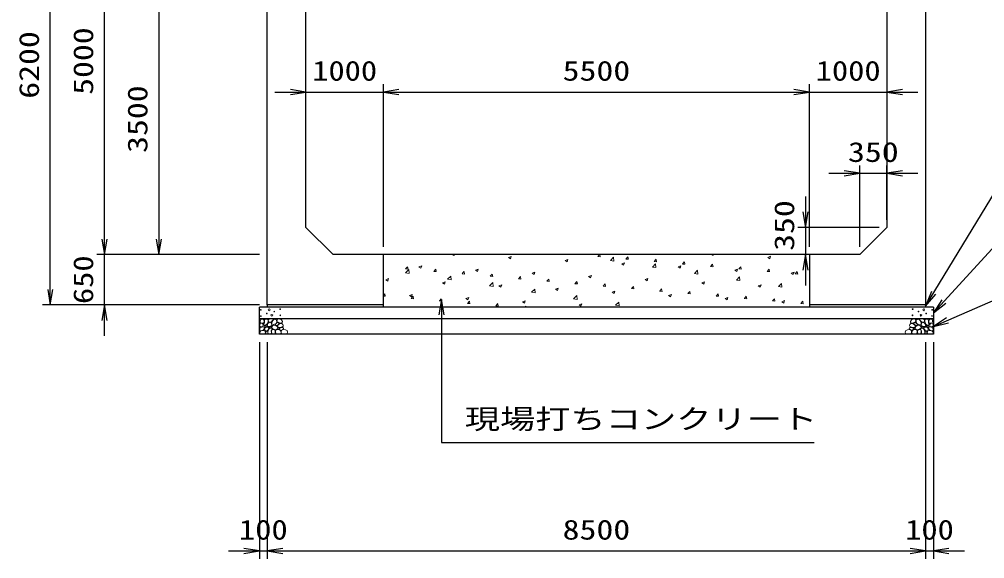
# Model space of a CAD drawing. Units: millimetres at full size. Extents: x 0 to 84100, y 0 to 59400.
# Drawn here: x 60599 to 73062, y 29920 to 36890 of the extents above; entities that cross this region are included whole.
import ezdxf
from ezdxf.enums import TextEntityAlignment as Align

# ---------------------------------------------------------------- set-up
doc = ezdxf.new("R2010")
doc.units = ezdxf.units.MM
for name, color, linetype, lineweight in [('D-DCR-HCHn', 4, 'Continuous', 9), ('D-STR-DIM', 7, 'Continuous', 25), ('D-STR-STRn', 1, 'Continuous', 25), ('D-STR-TXT', 7, 'Continuous', 25)]:
    doc.layers.add(name, color=color, linetype=linetype, lineweight=lineweight)
doc.styles.add('ＭＳ ゴシック', font='')
doc.styles.get('ＭＳ ゴシック').set_extended_font_data('MS Gothic')

# ---------------------------------------------------------------- blocks, each defined once
blk = doc.blocks.new('open_arrow')
at = {"color": 0, "linetype": 'Continuous', "lineweight": -2}
blk.add_lwpolyline([(7.5, 1.25), (0, 0), (7.5, -1.25)], dxfattribs=at)

msp = doc.modelspace()

# ---------------------------------------------------------------- linework, layer by layer
at = {"layer": 'D-DCR-HCHn'}
for p, q in [((66190.382, 33850), (66211.035, 33836.069)), ((66211.065, 33836.096), (66215.73, 33850)), ((66915.826, 33812.496), (66951.395, 33826.149)), ((66915.827, 33812.429), (66941.096, 33795.384)), ((66941.126, 33795.411), (66951.427, 33826.109)), ((67645.889, 33771.81), (67681.458, 33785.464)), ((67671.188, 33754.727), (67681.488, 33785.425)), ((68067.101, 33823.367), (68097.465, 33820.71)), ((68067.217, 33823.392), (68089.544, 33850)), ((68097.677, 33820.263), (68092.192, 33850)), ((68230.214, 33773.165), (68269.781, 33814.403)), ((68275.414, 33766.077), (68269.801, 33814.321)), ((68431.469, 33791.489), (68461.833, 33788.832)), ((68431.586, 33791.513), (68456.077, 33820.7)), ((68462.045, 33788.383), (68456.172, 33820.226)), ((68795.956, 33759.635), (68820.446, 33788.822)), ((68826.413, 33756.502), (68820.539, 33788.345)), ((69539.101, 33850), (69558.114, 33837.175)), ((69558.144, 33837.204), (69562.438, 33850)), ((70262.907, 33813.535), (70288.176, 33796.491)), ((70262.91, 33813.601), (70298.479, 33827.254)), ((70288.206, 33796.519), (70298.506, 33827.217)), ((65586.773, 33614.652), (65626.34, 33655.889)), ((65587.009, 33664.4), (65617.373, 33661.744)), ((65587.118, 33664.425), (65611.609, 33693.611)), ((65617.586, 33661.313), (65611.713, 33693.156)), ((65631.973, 33607.564), (65626.36, 33655.808)), ((65758.93, 33689.335), (65794.5, 33702.989)), ((65758.933, 33689.268), (65784.202, 33672.224)), ((65784.232, 33672.25), (65794.532, 33702.948)), ((65951.488, 33632.547), (65975.978, 33661.733)), ((65981.954, 33629.433), (65976.08, 33661.276)), ((66488.993, 33648.65), (66524.562, 33662.304)), ((66514.293, 33631.566), (66524.594, 33662.264)), ((67645.889, 33771.744), (67671.158, 33754.7)), ((68230.292, 33772.956), (68275.472, 33765.949)), ((68375.951, 33731.125), (68411.521, 33744.779)), ((68375.951, 33731.059), (68401.22, 33714.015)), ((68401.25, 33714.042), (68411.55, 33744.74)), ((68772.372, 33689.081), (68811.939, 33730.318)), ((68772.45, 33688.871), (68817.63, 33681.864)), ((68795.837, 33759.611), (68826.201, 33756.954)), ((68817.572, 33681.992), (68811.96, 33730.237)), ((69106.012, 33690.374), (69131.281, 33673.33)), ((69106.014, 33690.44), (69141.584, 33704.094)), ((69131.311, 33673.358), (69141.611, 33704.056)), ((69160.205, 33727.732), (69190.569, 33725.076)), ((69160.325, 33727.757), (69184.815, 33756.943)), ((69190.78, 33724.622), (69184.907, 33756.464)), ((69524.574, 33695.854), (69554.938, 33693.198)), ((69524.694, 33695.879), (69549.185, 33725.065)), ((69555.148, 33692.741), (69549.275, 33724.584)), ((69836.077, 33649.755), (69871.646, 33663.409)), ((69861.373, 33632.673), (69871.673, 33663.371)), ((69888.942, 33663.976), (69919.306, 33661.32)), ((69889.064, 33664.001), (69913.554, 33693.187)), ((69919.516, 33660.86), (69913.642, 33692.703)), ((70253.433, 33632.123), (70277.923, 33661.309)), ((70283.883, 33628.98), (70278.01, 33660.823)), ((65332.097, 33525.489), (65367.667, 33539.143)), ((65332.1, 33525.422), (65357.369, 33508.378)), ((65357.399, 33508.404), (65367.699, 33539.102)), ((65586.85, 33614.448), (65632.03, 33607.441)), ((65951.377, 33632.522), (65981.741, 33629.865)), ((66128.931, 33530.567), (66168.499, 33571.805)), ((66129.008, 33530.363), (66174.188, 33523.356)), ((66174.131, 33523.479), (66168.519, 33571.724)), ((66315.746, 33600.644), (66346.11, 33597.987)), ((66315.857, 33600.669), (66340.347, 33629.855)), ((66346.322, 33597.552), (66340.448, 33629.395)), ((66488.994, 33648.583), (66514.264, 33631.539)), ((66680.114, 33568.766), (66710.478, 33566.109)), ((66680.226, 33568.791), (66704.717, 33597.977)), ((66710.689, 33565.672), (66704.816, 33597.514)), ((67044.482, 33536.888), (67074.846, 33534.231)), ((67044.596, 33536.912), (67069.086, 33566.099)), ((67075.057, 33533.791), (67069.183, 33565.634)), ((67219.056, 33607.965), (67254.625, 33621.618)), ((67219.056, 33607.898), (67244.325, 33590.854)), ((67244.355, 33590.881), (67254.655, 33621.579)), ((67408.965, 33505.034), (67433.455, 33534.221)), ((67439.425, 33501.911), (67433.551, 33533.753)), ((67949.118, 33567.279), (67984.688, 33580.933)), ((67949.118, 33567.213), (67974.387, 33550.169)), ((67974.417, 33550.197), (67984.717, 33580.895)), ((68679.179, 33526.529), (68704.448, 33509.484)), ((68679.181, 33526.594), (68714.751, 33540.248)), ((68704.478, 33509.512), (68714.779, 33540.21)), ((69314.53, 33604.996), (69354.097, 33646.234)), ((69314.608, 33604.785), (69359.788, 33597.778)), ((69359.73, 33597.908), (69354.118, 33646.152)), ((69836.074, 33649.689), (69861.343, 33632.645)), ((69856.688, 33520.911), (69896.255, 33562.149)), ((69901.888, 33513.823), (69896.276, 33562.068)), ((70253.31, 33632.098), (70283.674, 33629.442)), ((70566.135, 33609.004), (70591.404, 33591.96)), ((70566.14, 33609.07), (70601.709, 33622.723)), ((70591.434, 33591.989), (70601.735, 33622.687)), ((70617.678, 33600.22), (70648.042, 33597.564)), ((70617.802, 33600.244), (70642.293, 33629.431)), ((70648.251, 33597.099), (70642.378, 33628.942)), ((66062.16, 33484.804), (66097.729, 33498.458)), ((66062.162, 33484.738), (66087.431, 33467.693)), ((66087.46, 33467.72), (66097.761, 33498.418)), ((66671.089, 33446.482), (66710.657, 33487.72)), ((66671.166, 33446.277), (66716.346, 33439.27)), ((66716.289, 33439.395), (66710.677, 33487.639)), ((66792.223, 33444.119), (66827.792, 33457.773)), ((66792.223, 33444.053), (66817.492, 33427.009)), ((66817.522, 33427.035), (66827.822, 33457.733)), ((67213.247, 33362.398), (67252.815, 33403.635)), ((67258.447, 33355.31), (67252.835, 33403.555)), ((67408.85, 33505.01), (67439.214, 33502.353)), ((67522.285, 33403.433), (67557.855, 33417.087)), ((67522.285, 33403.368), (67547.554, 33386.324)), ((67547.584, 33386.351), (67557.884, 33417.049)), ((67773.218, 33473.132), (67803.582, 33470.475)), ((67773.334, 33473.156), (67797.825, 33502.342)), ((67803.792, 33470.03), (67797.919, 33501.873)), ((68137.586, 33441.253), (68167.95, 33438.597)), ((68137.704, 33441.278), (68162.194, 33470.464)), ((68168.16, 33438.149), (68162.287, 33469.992)), ((68501.955, 33409.375), (68532.319, 33406.719)), ((68502.073, 33409.4), (68526.563, 33438.586)), ((68532.528, 33406.269), (68526.654, 33438.112)), ((68866.442, 33377.522), (68890.933, 33406.708)), ((68896.895, 33374.388), (68891.022, 33406.231)), ((69409.241, 33485.844), (69434.51, 33468.8)), ((69409.244, 33485.909), (69444.813, 33499.563)), ((69434.54, 33468.828), (69444.84, 33499.526)), ((69856.766, 33520.7), (69901.946, 33513.693)), ((70139.303, 33445.159), (70164.572, 33428.115)), ((70139.307, 33445.224), (70174.876, 33458.878)), ((70164.601, 33428.143), (70174.902, 33458.841)), ((70398.846, 33436.827), (70438.413, 33478.064)), ((70398.924, 33436.614), (70444.104, 33429.607)), ((70444.047, 33429.738), (70438.434, 33477.983)), ((65300, 33322.251), (65317.726, 33343.376)), ((65300, 33313.563), (65323.491, 33311.508)), ((65323.701, 33311.08), (65317.828, 33342.923)), ((65635.327, 33320.958), (65670.896, 33334.612)), ((65635.329, 33320.892), (65660.598, 33303.848)), ((65657.495, 33282.287), (65687.859, 33279.63)), ((65657.605, 33282.311), (65682.095, 33311.498)), ((65660.628, 33303.874), (65670.928, 33334.572)), ((65688.069, 33279.199), (65682.195, 33311.042)), ((66021.975, 33250.433), (66046.465, 33279.62)), ((66052.437, 33247.319), (66046.563, 33279.162)), ((66365.39, 33280.273), (66400.959, 33293.927)), ((66365.39, 33280.207), (66390.659, 33263.163)), ((66390.689, 33263.19), (66400.989, 33293.888)), ((67213.324, 33362.192), (67258.504, 33355.185)), ((67755.405, 33278.313), (67794.973, 33319.551)), ((67755.483, 33278.106), (67800.662, 33271.099)), ((67800.605, 33271.226), (67794.993, 33319.47)), ((68252.346, 33362.683), (68277.616, 33345.639)), ((68252.348, 33362.748), (68287.918, 33376.402)), ((68277.645, 33345.666), (68287.946, 33376.364)), ((68866.323, 33377.497), (68896.687, 33374.841)), ((68982.408, 33321.998), (69007.677, 33304.954)), ((68982.411, 33322.063), (69017.98, 33335.717)), ((69007.707, 33304.982), (69018.007, 33335.68)), ((69230.691, 33345.619), (69261.055, 33342.963)), ((69230.812, 33345.643), (69255.302, 33374.83)), ((69261.263, 33342.508), (69255.39, 33374.351)), ((69595.059, 33313.741), (69625.423, 33311.085)), ((69595.181, 33313.765), (69619.671, 33342.952)), ((69625.631, 33310.627), (69619.757, 33342.47)), ((69712.47, 33281.313), (69737.739, 33264.269)), ((69712.474, 33281.378), (69748.043, 33295.032)), ((69737.768, 33264.297), (69748.069, 33294.995)), ((69959.427, 33281.863), (69989.791, 33279.207)), ((69959.55, 33281.887), (69984.041, 33311.073)), ((69989.998, 33278.747), (69984.125, 33310.589)), ((70323.92, 33250.009), (70348.41, 33279.195)), ((70354.366, 33246.866), (70348.493, 33278.709)), ((66021.863, 33250.409), (66052.227, 33247.752)), ((66386.231, 33218.531), (66416.595, 33215.874)), ((66386.344, 33218.555), (66410.834, 33247.741)), ((66416.804, 33215.438), (66410.931, 33247.281)), ((66750.599, 33186.652), (66780.963, 33183.996)), ((66750.713, 33186.677), (66775.204, 33215.863)), ((66781.172, 33183.558), (66775.298, 33215.401)), ((67095.452, 33239.588), (67131.022, 33253.241)), ((67095.452, 33239.522), (67120.721, 33222.478)), ((67120.751, 33222.505), (67131.051, 33253.203)), ((67127.838, 33170), (67139.573, 33183.985)), ((67142.16, 33170), (67139.666, 33183.52)), ((67825.514, 33198.837), (67850.783, 33181.793)), ((67825.515, 33198.902), (67861.085, 33212.556)), ((67850.812, 33181.821), (67861.113, 33212.519)), ((68297.563, 33194.228), (68337.131, 33235.466)), ((68297.641, 33194.021), (68342.821, 33187.013)), ((68342.764, 33187.141), (68337.151, 33235.386)), ((68586.273, 33170), (68591.147, 33171.871)), ((68590.559, 33170), (68591.174, 33171.834)), ((70323.796, 33249.985), (70354.16, 33247.328)), ((70442.531, 33240.628), (70467.8, 33223.584)), ((70442.536, 33240.693), (70478.106, 33254.346)), ((70467.83, 33223.613), (70478.13, 33254.311)), ((70688.164, 33218.107), (70718.528, 33215.45)), ((70688.289, 33218.131), (70712.779, 33247.317)), ((70718.734, 33214.985), (70712.86, 33246.828))]:
    msp.add_line(p, q, dxfattribs=at)
for points in [[(63707.281, 32953.808), (63700.346, 32933.005), (63709.592, 32919.136), (63732.707, 32916.824), (63748.488, 32923.599), (63741.952, 32939.939), (63746.575, 32949.185), (63737.33, 32958.431), (63723.461, 32963.053)], [(63751.155, 32877.009), (63768.277, 32902.692), (63766.137, 32909.112), (63742.594, 32915.533), (63721.192, 32913.393), (63706.21, 32900.551), (63704.07, 32885.57), (63706.21, 32870.588), (63723.332, 32866.308)], [(63751.198, 33011.594), (63730.395, 33016.217), (63711.904, 33006.971), (63709.592, 32986.168), (63714.215, 32969.988), (63737.33, 32963.053), (63753.51, 32963.053), (63760.444, 32974.611), (63760.444, 33000.037)], [(63769.69, 33013.906), (63762.756, 32993.102), (63765.067, 32969.988), (63748.887, 32944.562), (63769.69, 32933.005), (63792.805, 32944.562), (63806.673, 32963.053), (63811.296, 32993.102), (63806.673, 33009.283), (63792.805, 33016.217)], [(63774.313, 32933.005), (63762.756, 32923.759), (63767.379, 32916.824), (63783.559, 32916.824), (63790.493, 32919.136), (63795.116, 32928.382), (63788.182, 32935.316)], [(63811.082, 32877.009), (63821.783, 32902.692), (63813.222, 32913.393), (63787.539, 32913.393), (63776.838, 32909.112), (63766.137, 32894.131), (63766.137, 32881.289), (63776.838, 32864.167), (63789.679, 32862.027)], [(63808.985, 32958.431), (63797.427, 32930.693), (63806.673, 32919.136), (63834.411, 32919.136), (63845.968, 32923.759), (63857.525, 32939.939), (63857.525, 32953.808), (63845.968, 32972.299), (63832.099, 32974.611)], [(63843.185, 32900.551), (63853.886, 32909.112), (63849.606, 32915.533), (63834.624, 32915.533), (63828.204, 32913.393), (63823.923, 32904.832), (63830.344, 32898.411)], [(63913.203, 32879.532), (63877.829, 32886.129), (63862.782, 32898.266), (63858.03, 32917.263), (63872.713, 32931.629), (63901.323, 32939.69), (63922.97, 32926.761), (63936.961, 32909.347), (63933.002, 32891.67)], [(63873.447, 32936.214), (63860.689, 32940.569), (63859.425, 32968.678), (63872.512, 32997.359), (63889.448, 33013.536), (63921.403, 33007.032), (63924.133, 32971.913), (63913.816, 32959.876), (63885.739, 32944.301)], [(63904.798, 32945.711), (63906.454, 32939.566), (63912.011, 32935.193), (63924.19, 32933.302), (63935.305, 32939.802), (63945.592, 32949.138), (63954.858, 32957.333), (63954.635, 32963.462), (63948.736, 32968.875), (63934.203, 32970.356), (63921.47, 32964.383), (63912.011, 32955.165), (63907.281, 32950.556)], [(63932.012, 32979.601), (63925.964, 32985.086), (63924.897, 32990.792), (63928.414, 33003.305), (63938.71, 33017.61), (63961.004, 33016.105), (63982.571, 33005.811), (63997.195, 32985.597), (63995.021, 32972.456), (63988.02, 32965.716), (63976.769, 32963.215), (63960.511, 32967.483), (63939.289, 32974.481)], [(63993.372, 32911.832), (63998.688, 32916.874), (64005.476, 32925.68), (64007.145, 32933.275), (64003.144, 32947.685), (63989.088, 32958.67), (63968.907, 32957.89), (63941.698, 32943.001), (63932.086, 32930.757), (63935.152, 32916.784), (63944.778, 32910.04), (63953.599, 32909.145), (63967.363, 32909.524), (63980.808, 32911.002)], [(63949.971, 32885.265), (63954.183, 32888.446), (63957.686, 32893.505), (63957.81, 32900.431), (63953.414, 32906.067), (63945.769, 32907.977), (63939.356, 32906.179), (63937.704, 32900.442), (63936.896, 32894.835), (63937.881, 32887.456), (63943.975, 32884.127)], [(63977.597, 32870.331), (63967.895, 32875.079), (63960.89, 32883.822), (63960.719, 32895.084), (63964.942, 32905.627), (63980.189, 32907.625), (63995.054, 32908.018), (64009.481, 32902.512), (64011.849, 32893.273), (63999.54, 32882.195), (63984.555, 32873.15)], [(72122.403, 32870.331), (72132.105, 32875.079), (72139.11, 32883.822), (72139.281, 32895.084), (72135.058, 32905.627), (72119.811, 32907.625), (72104.946, 32908.018), (72090.519, 32902.512), (72088.151, 32893.273), (72100.46, 32882.195), (72115.445, 32873.15)], [(72106.628, 32911.832), (72101.312, 32916.874), (72094.524, 32925.68), (72092.855, 32933.275), (72096.856, 32947.685), (72110.912, 32958.67), (72131.093, 32957.89), (72158.302, 32943.001), (72167.914, 32930.757), (72164.848, 32916.784), (72155.222, 32910.04), (72146.401, 32909.145), (72132.637, 32909.524), (72119.192, 32911.002)], [(72167.988, 32979.601), (72174.036, 32985.086), (72175.103, 32990.792), (72171.586, 33003.305), (72161.29, 33017.61), (72138.996, 33016.105), (72117.429, 33005.811), (72102.805, 32985.597), (72104.979, 32972.456), (72111.98, 32965.716), (72123.231, 32963.215), (72139.489, 32967.483), (72160.711, 32974.481)], [(72150.029, 32885.265), (72145.817, 32888.446), (72142.314, 32893.505), (72142.19, 32900.431), (72146.586, 32906.067), (72154.231, 32907.977), (72160.644, 32906.179), (72162.296, 32900.442), (72163.104, 32894.835), (72162.119, 32887.456), (72156.025, 32884.127)], [(72195.202, 32945.711), (72193.546, 32939.566), (72187.989, 32935.193), (72175.81, 32933.302), (72164.695, 32939.802), (72154.408, 32949.138), (72145.142, 32957.333), (72145.365, 32963.462), (72151.264, 32968.875), (72165.797, 32970.356), (72178.53, 32964.383), (72187.989, 32955.165), (72192.719, 32950.556)], [(72186.797, 32879.532), (72222.171, 32886.129), (72237.218, 32898.266), (72241.97, 32917.263), (72227.287, 32931.629), (72198.677, 32939.69), (72177.03, 32926.761), (72163.039, 32909.347), (72166.998, 32891.67)], [(72226.553, 32936.214), (72239.311, 32940.569), (72240.575, 32968.678), (72227.488, 32997.359), (72210.552, 33013.536), (72178.597, 33007.032), (72175.867, 32971.913), (72186.184, 32959.876), (72214.261, 32944.301)], [(72291.015, 32958.431), (72302.573, 32930.693), (72293.327, 32919.136), (72265.589, 32919.136), (72254.032, 32923.759), (72242.475, 32939.939), (72242.475, 32953.808), (72254.032, 32972.299), (72267.901, 32974.611)], [(72256.815, 32900.551), (72246.114, 32909.112), (72250.394, 32915.533), (72265.376, 32915.533), (72271.796, 32913.393), (72276.077, 32904.832), (72269.656, 32898.411)], [(72288.918, 32877.009), (72278.217, 32902.692), (72286.778, 32913.393), (72312.461, 32913.393), (72323.162, 32909.112), (72333.863, 32894.131), (72333.863, 32881.289), (72323.162, 32864.167), (72310.321, 32862.027)], [(72330.31, 33013.906), (72337.244, 32993.102), (72334.933, 32969.988), (72351.113, 32944.562), (72330.31, 32933.005), (72307.195, 32944.562), (72293.327, 32963.053), (72288.704, 32993.102), (72293.327, 33009.283), (72307.195, 33016.217)], [(72325.687, 32933.005), (72337.244, 32923.759), (72332.621, 32916.824), (72316.441, 32916.824), (72309.507, 32919.136), (72304.884, 32928.382), (72311.818, 32935.316)], [(72348.845, 32877.009), (72331.723, 32902.692), (72333.863, 32909.112), (72357.406, 32915.533), (72378.808, 32913.393), (72393.79, 32900.551), (72395.93, 32885.57), (72393.79, 32870.588), (72376.668, 32866.308)], [(72348.802, 33011.594), (72369.605, 33016.217), (72388.096, 33006.971), (72390.408, 32986.168), (72385.785, 32969.988), (72362.67, 32963.053), (72346.49, 32963.053), (72339.556, 32974.611), (72339.556, 33000.037)], [(72392.719, 32953.808), (72399.654, 32933.005), (72390.408, 32919.136), (72367.293, 32916.824), (72351.512, 32923.599), (72358.048, 32939.939), (72353.425, 32949.185), (72362.67, 32958.431), (72376.539, 32963.053)], [(63759.716, 32823.503), (63774.698, 32829.924), (63778.978, 32851.326), (63770.417, 32866.308), (63755.435, 32870.588), (63736.173, 32868.448), (63714.771, 32859.887), (63704.07, 32847.045), (63704.07, 32832.064), (63710.49, 32823.503), (63736.173, 32825.643)], [(63806.801, 32829.924), (63806.801, 32855.606), (63796.1, 32862.027), (63785.399, 32855.606), (63783.259, 32840.625), (63785.399, 32827.783), (63800.381, 32823.503)], [(63847.466, 32825.643), (63853.886, 32844.905), (63851.746, 32866.308), (63866.728, 32889.85), (63847.466, 32900.551), (63826.063, 32889.85), (63813.222, 32872.728), (63808.941, 32844.905), (63813.222, 32829.924), (63826.063, 32823.503)], [(63864.588, 32827.783), (63883.85, 32823.503), (63900.972, 32832.064), (63903.112, 32851.326), (63900.968, 32874.878), (63877.429, 32882.327), (63862.447, 32878.603), (63856.027, 32862.027), (63856.027, 32838.484)], [(63912.352, 32873.637), (63927.306, 32882.556), (63953.44, 32882.292), (63974.93, 32863.525), (63978.643, 32834.899), (63964.853, 32824.245), (63928.098, 32821.871), (63911.731, 32831.633), (63907.172, 32854.06)], [(64009.972, 32822.493), (63994.837, 32824.274), (63984.866, 32829.787), (63980.835, 32842.722), (63980.945, 32854.963), (63990.172, 32871.678), (64008.242, 32882.822), (64035.731, 32878.403), (64057.453, 32870.334), (64062.643, 32846.125), (64058.03, 32828.257), (64036.884, 32822.877)], [(72090.028, 32822.493), (72105.163, 32824.274), (72115.134, 32829.787), (72119.165, 32842.722), (72119.055, 32854.963), (72109.828, 32871.678), (72091.758, 32882.822), (72064.269, 32878.403), (72042.547, 32870.334), (72037.357, 32846.125), (72041.97, 32828.257), (72063.116, 32822.877)], [(72187.648, 32873.637), (72172.694, 32882.556), (72146.56, 32882.292), (72125.07, 32863.525), (72121.357, 32834.899), (72135.147, 32824.245), (72171.902, 32821.871), (72188.269, 32831.633), (72192.828, 32854.06)], [(72235.412, 32827.783), (72216.15, 32823.503), (72199.028, 32832.064), (72196.888, 32851.326), (72199.032, 32874.878), (72222.571, 32882.327), (72237.553, 32878.603), (72243.973, 32862.027), (72243.973, 32838.484)], [(72252.534, 32825.643), (72246.114, 32844.905), (72248.254, 32866.308), (72233.272, 32889.85), (72252.534, 32900.551), (72273.937, 32889.85), (72286.778, 32872.728), (72291.059, 32844.905), (72286.778, 32829.924), (72273.937, 32823.503)], [(72293.199, 32829.924), (72293.199, 32855.606), (72303.9, 32862.027), (72314.601, 32855.606), (72316.741, 32840.625), (72314.601, 32827.783), (72299.619, 32823.503)], [(72340.284, 32823.503), (72325.302, 32829.924), (72321.022, 32851.326), (72329.583, 32866.308), (72344.565, 32870.588), (72363.827, 32868.448), (72385.229, 32859.887), (72395.93, 32847.045), (72395.93, 32832.064), (72389.51, 32823.503), (72363.827, 32825.643)]]:
    msp.add_lwpolyline(points, close=True, dxfattribs=at)
for points in [[(63843.432, 33018.547), (63826.093, 33016.446), (63814.258, 33008.701), (63814.626, 32989.819), (63820.514, 32976.087), (63835.025, 32976.185), (63855.107, 32979.153), (63864.799, 32993.689), (63874.082, 33003.492), (63876.884, 33014.345), (63864.099, 33018.547), (63843.082, 33018.547)], [(72256.568, 33018.547), (72273.907, 33016.446), (72285.742, 33008.701), (72285.374, 32989.819), (72279.486, 32976.087), (72264.975, 32976.185), (72244.893, 32979.153), (72235.201, 32993.689), (72225.918, 33003.492), (72223.116, 33014.345), (72235.901, 33018.547), (72256.918, 33018.547)]]:
    msp.add_lwpolyline(points, dxfattribs=at)
for centre, radius in [((63716.091, 33136.145), 4.5), ((63717.803, 33055.879), 4.5), ((63793.437, 33088.641), 4.5), ((63825.004, 33136.145), 11.25), ((63859.996, 33064.955), 11.25), ((63891.563, 33112.459), 4.5), ((63967.197, 33145.221), 4.5), ((63968.909, 33064.955), 4.5), ((72131.091, 33064.955), 4.5), ((72132.803, 33145.221), 4.5), ((72208.437, 33112.459), 4.5), ((72240.004, 33064.955), 11.25), ((72274.996, 33136.145), 11.25), ((72306.563, 33088.641), 4.5), ((72382.197, 33055.879), 4.5), ((72383.909, 33136.145), 4.5)]:
    msp.add_circle(centre, radius, dxfattribs=at)
at = {"layer": 'D-STR-DIM'}
for p, q in [((61000, 33200), (61000, 39400)), ((61700, 33850), (61700, 38850)), ((62400, 37350), (62400, 33850)), ((65300, 33950), (65300, 36050)), ((65300, 33950), (65300, 36050)), ((70800, 33950), (70800, 36050)), ((70800, 33950), (70800, 36050)), ((63900, 35950), (65700, 35950)), ((65300, 35950), (70800, 35950)), ((70400, 35950), (72200, 35950)), ((71050, 34900), (72200, 34900)), ((71450, 33950), (71450, 35000)), ((71800, 34300), (71800, 35000)), ((70750, 34600), (70750, 33450)), ((61700, 32800), (61700, 34250)), ((71700, 34200), (70650, 34200)), ((63700, 33850), (61600, 33850)), ((63700, 33850), (61600, 33850)), ((63700, 33850), (62300, 33850)), ((71350, 33850), (70650, 33850)), ((63700, 33200), (60900, 33200)), ((63700, 33200), (61600, 33200)), ((63700, 32720), (63700, 29920)), ((63800, 32720), (63800, 29920)), ((63800, 32720), (63800, 29920)), ((72300, 32720), (72300, 29920)), ((72300, 32720), (72300, 29920)), ((72400, 32720), (72400, 29920)), ((63300, 30020), (64200, 30020)), ((63800, 30020), (72300, 30020)), ((71900, 30020), (72800, 30020))]:
    msp.add_line(p, q, dxfattribs=at)
at = {"layer": 'D-STR-STRn'}
for p, q in [((63800, 33200), (63800, 39400)), ((72300, 39400), (72300, 33200)), ((64300, 34200), (64300, 38500)), ((71800, 38500), (71800, 34200)), ((64650, 33850), (64300, 34200)), ((71800, 34200), (71450, 33850)), ((71450, 33850), (64650, 33850)), ((65300, 33170), (65300, 33850)), ((70800, 33850), (70800, 33170)), ((72400, 33170), (63700, 33170)), ((63700, 32820), (63700, 33170)), ((65300, 33200), (63800, 33200)), ((63800, 33200), (63800, 33170)), ((72300, 33200), (70800, 33200)), ((72300, 33200), (72300, 33170)), ((72400, 33170), (72400, 32820)), ((72400, 33020), (63700, 33020)), ((72400, 32820), (63700, 32820))]:
    msp.add_line(p, q, dxfattribs=at)
at = {"layer": 'D-STR-TXT'}
for points in [[(72300, 33185), (73200, 34670), (73400, 34670), (78467.513, 34670)], [(72400, 33095), (73200, 33970), (73400, 33970), (77103.046, 33970)], [(66050, 33270), (66050, 31420), (66250, 31420), (70862.69, 31420)], [(72400, 32920), (73200, 33270), (73400, 33270), (74729.442, 33270)]]:
    msp.add_lwpolyline(points, dxfattribs=at)

# ---------------------------------------------------------------- block references
at = {"layer": 'D-STR-DIM', "xscale": 26.7, "yscale": 26.7}
for p, rotation in [((64300, 35950), 180), ((70800, 35950), 180), ((70800, 35950), 180), ((71450, 34900), 180), ((70750, 34200), 90), ((61700, 33850), 90), ((61700, 33850), 90), ((62400, 33850), 90), ((70750, 33850), 270), ((61000, 33200), 90), ((61700, 33200), 270), ((63700, 30020), 180), ((72300, 30020), 180), ((72300, 30020), 180)]:
    msp.add_blockref('open_arrow', p, dxfattribs=dict(at, rotation=rotation))
for p in [(65300, 35950), (65300, 35950), (71800, 35950), (71800, 34900), (63800, 30020), (63800, 30020), (72400, 30020)]:
    msp.add_blockref('open_arrow', p, dxfattribs=at)
at = {"layer": 'D-STR-TXT', "xscale": 26.7, "yscale": 26.7}
for p, rotation in [((72300, 33185), 58.8), ((66050, 33270), 270), ((72400, 33095), 47.6), ((72400, 32920), 23.6)]:
    msp.add_blockref('open_arrow', p, dxfattribs=dict(at, rotation=rotation))

# ---------------------------------------------------------------- texts
at = {"layer": 'D-STR-DIM', "style": 'ＭＳ ゴシック'}
for s, width, p in [('6200', 1.25, (60725, 36300)), ('5000', 1.25, (61425, 36350)), ('3500', 1.25, (62125, 35600)), ('350', 1.25, (70475, 34225)), ('650', 1.2, (61425, 33525))]:
    msp.add_text(s, height=256.6, rotation=90, dxfattribs=dict(at, width=width)).set_placement(p, align=Align.MIDDLE_CENTER)
for s, width, p in [('1000', 1.2, (64800, 36225)), ('5500', 1.25, (68050, 36225)), ('1000', 1.2, (71300, 36225)), ('350', 1.25, (71625, 35175)), ('100', 1.2, (63750, 30295)), ('8500', 1.25, (68050, 30295)), ('100', 1.2, (72350, 30295))]:
    msp.add_text(s, height=256.6, dxfattribs=dict(at, width=width)).set_placement(p, align=Align.MIDDLE_CENTER)
at = {"layer": 'D-STR-TXT', "style": 'ＭＳ ゴシック', "width": 1.3}
msp.add_text('現場打ちコンクリート', height=256.6, dxfattribs=at).set_placement((66350, 31520), align=Align.BOTTOM_LEFT)

doc.saveas('drawing.dxf')
